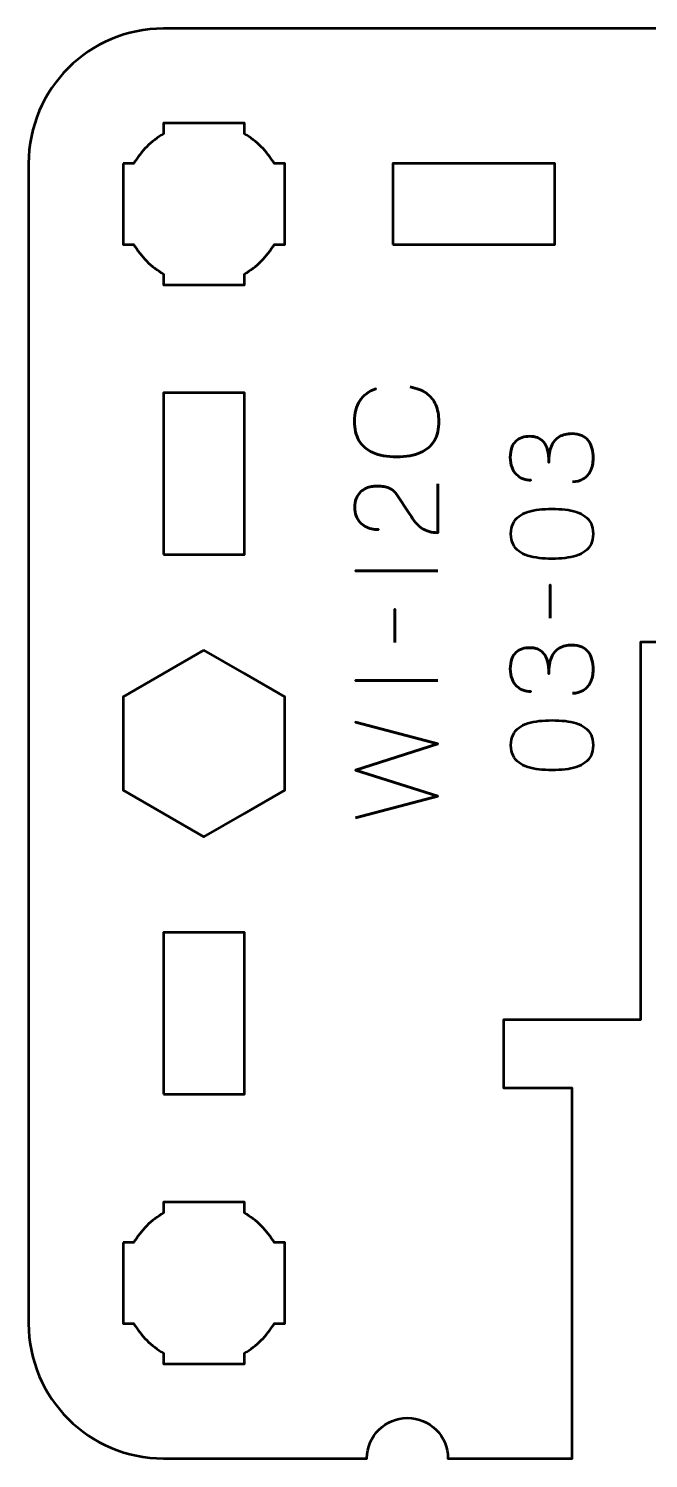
# Model space of a CAD drawing. Header units: centimetres. Extents: x -13.15 to -7.85, y -17.5 to -12.2.
# Drawn here: x -13.15 to -10.85, y -17.5 to -12.2 of the extents above; entities that cross this region are included whole.
import ezdxf

# ---------------------------------------------------------------- set-up
doc = ezdxf.new("R2010")
doc.units = ezdxf.units.CM
doc.header["$MEASUREMENT"] = 0
doc.layers.add('Layer 1', color=7, linetype='Continuous')

msp = doc.modelspace()

# ---------------------------------------------------------------- linework, layer by layer
at = {"layer": 'Layer 1', "lineweight": 53}
for points in [[(-11.8, -13), (-11.2, -13), (-11.2, -12.7), (-11.8, -12.7), (-11.8, -13)], [(-12.65, -14.15), (-12.35, -14.15), (-12.35, -13.55), (-12.65, -13.55), (-12.65, -14.15)], [(-12.65, -16.15), (-12.35, -16.15), (-12.35, -15.55), (-12.65, -15.55), (-12.65, -16.15)]]:
    msp.add_lwpolyline(points, close=True, dxfattribs=at)
for points, knots in [([(-13.15, -17), (-13.15, -17), (-13.15, -12.7), (-13.15, -12.7), (-13.15, -12.7), (-13.15, -12.42391), (-12.92609, -12.2), (-12.65, -12.2), (-12.65, -12.2), (-12.65, -12.2), (-8.35, -12.2), (-8.35, -12.2), (-8.35, -12.2), (-8.07391, -12.2), (-7.85, -12.42391), (-7.85, -12.7), (-7.85, -12.7), (-7.85, -12.7), (-7.85, -17), (-7.85, -17), (-7.85, -17), (-7.85, -17.27609), (-8.07391, -17.5), (-8.35, -17.5), (-8.35, -17.5), (-8.35, -17.5), (-9.865, -17.5), (-9.865, -17.5), (-9.865, -17.5), (-9.865, -17.5), (-9.865, -16.12699), (-9.865, -16.12699), (-9.865, -16.12699), (-9.865, -16.12699), (-9.611, -16.12699), (-9.611, -16.12699), (-9.611, -16.12699), (-9.611, -16.12699), (-9.611, -15.87299), (-9.611, -15.87299), (-9.611, -15.87299), (-9.611, -15.87299), (-9.865, -15.87299), (-9.865, -15.87299), (-9.865, -15.87299), (-9.865, -15.87299), (-9.865, -14.47299), (-9.865, -14.47299), (-9.865, -14.47299), (-9.865, -14.47299), (-9.965, -14.47302), (-9.965, -14.47302), (-9.965, -14.47302), (-9.965, -14.47302), (-9.965, -14.24998), (-9.965, -14.24998), (-9.965, -14.24998), (-9.965, -14.24998), (-9.965, -13.82501), (-9.965, -13.82501), (-9.965, -13.82501), (-9.965, -13.82501), (-10.781, -13.825), (-10.781, -13.825), (-10.781, -13.825), (-10.781, -13.825), (-10.781, -14.24998), (-10.781, -14.24998), (-10.781, -14.24998), (-10.781, -14.24998), (-10.781, -14.47302), (-10.781, -14.47302), (-10.781, -14.47302), (-10.781, -14.47302), (-10.881, -14.47299), (-10.881, -14.47299), (-10.881, -14.47299), (-10.881, -14.47299), (-10.881, -15.87299), (-10.881, -15.87299), (-10.881, -15.87299), (-10.881, -15.87299), (-11.389, -15.87299), (-11.389, -15.87299), (-11.389, -15.87299), (-11.389, -15.87299), (-11.389, -16.12699), (-11.389, -16.12699), (-11.389, -16.12699), (-11.389, -16.12699), (-11.135, -16.12699), (-11.135, -16.12699), (-11.135, -16.12699), (-11.135, -16.12699), (-11.135, -17.5), (-11.135, -17.5), (-11.135, -17.5), (-11.135, -17.5), (-11.596, -17.5), (-11.596, -17.5), (-11.596, -17.5), (-11.596, -17.41717), (-11.66317, -17.35), (-11.746, -17.35), (-11.746, -17.35), (-11.82883, -17.35), (-11.896, -17.41717), (-11.896, -17.5), (-11.896, -17.5), (-11.896, -17.5), (-12.65, -17.5), (-12.65, -17.5), (-12.65, -17.5), (-12.92609, -17.5), (-13.15, -17.27609), (-13.15, -17)], [0, 0, 0, 0, 0.0344828, 0.0344828, 0.0344828, 0.0344828, 0.0689655, 0.0689655, 0.0689655, 0.0689655, 0.1034483, 0.1034483, 0.1034483, 0.1034483, 0.137931, 0.137931, 0.137931, 0.137931, 0.1724138, 0.1724138, 0.1724138, 0.1724138, 0.2068966, 0.2068966, 0.2068966, 0.2068966, 0.2413793, 0.2413793, 0.2413793, 0.2413793, 0.2758621, 0.2758621, 0.2758621, 0.2758621, 0.3103448, 0.3103448, 0.3103448, 0.3103448, 0.3448276, 0.3448276, 0.3448276, 0.3448276, 0.3793103, 0.3793103, 0.3793103, 0.3793103, 0.4137931, 0.4137931, 0.4137931, 0.4137931, 0.4482759, 0.4482759, 0.4482759, 0.4482759, 0.4827586, 0.4827586, 0.4827586, 0.4827586, 0.5172414, 0.5172414, 0.5172414, 0.5172414, 0.5517241, 0.5517241, 0.5517241, 0.5517241, 0.5862069, 0.5862069, 0.5862069, 0.5862069, 0.6206897, 0.6206897, 0.6206897, 0.6206897, 0.6551724, 0.6551724, 0.6551724, 0.6551724, 0.6896552, 0.6896552, 0.6896552, 0.6896552, 0.7241379, 0.7241379, 0.7241379, 0.7241379, 0.7586207, 0.7586207, 0.7586207, 0.7586207, 0.7931034, 0.7931034, 0.7931034, 0.7931034, 0.8275862, 0.8275862, 0.8275862, 0.8275862, 0.862069, 0.862069, 0.862069, 0.862069, 0.8965517, 0.8965517, 0.8965517, 0.8965517, 0.9310345, 0.9310345, 0.9310345, 0.9310345, 0.9655172, 0.9655172, 0.9655172, 0.9655172, 1, 1, 1, 1]), ([(-12.8, -12.7), (-12.8, -12.7), (-12.75985, -12.7), (-12.75985, -12.7), (-12.75985, -12.7), (-12.7335, -12.65447), (-12.69553, -12.6165), (-12.65, -12.59015), (-12.65, -12.59015), (-12.65, -12.59015), (-12.65, -12.55), (-12.65, -12.55), (-12.65, -12.55), (-12.65, -12.55), (-12.5, -12.55), (-12.5, -12.55), (-12.5, -12.55), (-12.5, -12.55), (-12.35, -12.55), (-12.35, -12.55), (-12.35, -12.55), (-12.35, -12.55), (-12.35, -12.59015), (-12.35, -12.59015), (-12.35, -12.59015), (-12.30447, -12.6165), (-12.2665, -12.65447), (-12.24015, -12.7), (-12.24015, -12.7), (-12.24015, -12.7), (-12.2, -12.7), (-12.2, -12.7), (-12.2, -12.7), (-12.2, -12.7), (-12.2, -12.85), (-12.2, -12.85), (-12.2, -12.85), (-12.2, -12.85), (-12.2, -13), (-12.2, -13), (-12.2, -13), (-12.2, -13), (-12.24015, -13), (-12.24015, -13), (-12.24015, -13), (-12.2665, -13.04553), (-12.30447, -13.0835), (-12.35, -13.10985), (-12.35, -13.10985), (-12.35, -13.10985), (-12.35, -13.15), (-12.35, -13.15), (-12.35, -13.15), (-12.35, -13.15), (-12.5, -13.15), (-12.5, -13.15), (-12.5, -13.15), (-12.5, -13.15), (-12.65, -13.15), (-12.65, -13.15), (-12.65, -13.15), (-12.65, -13.15), (-12.65, -13.10985), (-12.65, -13.10985), (-12.65, -13.10985), (-12.69553, -13.0835), (-12.7335, -13.04553), (-12.75985, -13), (-12.75985, -13), (-12.75985, -13), (-12.8, -13), (-12.8, -13), (-12.8, -13), (-12.8, -13), (-12.8, -12.85), (-12.8, -12.85), (-12.8, -12.85), (-12.8, -12.85), (-12.8, -12.7), (-12.8, -12.7)], [0, 0, 0, 0, 0.05, 0.05, 0.05, 0.05, 0.1, 0.1, 0.1, 0.1, 0.15, 0.15, 0.15, 0.15, 0.2, 0.2, 0.2, 0.2, 0.25, 0.25, 0.25, 0.25, 0.3, 0.3, 0.3, 0.3, 0.35, 0.35, 0.35, 0.35, 0.4, 0.4, 0.4, 0.4, 0.45, 0.45, 0.45, 0.45, 0.5, 0.5, 0.5, 0.5, 0.55, 0.55, 0.55, 0.55, 0.6, 0.6, 0.6, 0.6, 0.65, 0.65, 0.65, 0.65, 0.7, 0.7, 0.7, 0.7, 0.75, 0.75, 0.75, 0.75, 0.8, 0.8, 0.8, 0.8, 0.85, 0.85, 0.85, 0.85, 0.9, 0.9, 0.9, 0.9, 0.95, 0.95, 0.95, 0.95, 1, 1, 1, 1]), ([(-12.5, -14.50359), (-12.5, -14.50359), (-12.35, -14.59019), (-12.35, -14.59019), (-12.35, -14.59019), (-12.35, -14.59019), (-12.2, -14.67679), (-12.2, -14.67679), (-12.2, -14.67679), (-12.2, -14.67679), (-12.2, -14.85), (-12.2, -14.85), (-12.2, -14.85), (-12.2, -14.85), (-12.2, -15.02321), (-12.2, -15.02321), (-12.2, -15.02321), (-12.2, -15.02321), (-12.35, -15.10981), (-12.35, -15.10981), (-12.35, -15.10981), (-12.35, -15.10981), (-12.5, -15.19641), (-12.5, -15.19641), (-12.5, -15.19641), (-12.5, -15.19641), (-12.65, -15.10981), (-12.65, -15.10981), (-12.65, -15.10981), (-12.65, -15.10981), (-12.8, -15.02321), (-12.8, -15.02321), (-12.8, -15.02321), (-12.8, -15.02321), (-12.8, -14.85), (-12.8, -14.85), (-12.8, -14.85), (-12.8, -14.85), (-12.8, -14.67679), (-12.8, -14.67679), (-12.8, -14.67679), (-12.8, -14.67679), (-12.65, -14.59019), (-12.65, -14.59019), (-12.65, -14.59019), (-12.65, -14.59019), (-12.5, -14.50359), (-12.5, -14.50359)], [0, 0, 0, 0, 0.0833333, 0.0833333, 0.0833333, 0.0833333, 0.1666667, 0.1666667, 0.1666667, 0.1666667, 0.25, 0.25, 0.25, 0.25, 0.3333333, 0.3333333, 0.3333333, 0.3333333, 0.4166667, 0.4166667, 0.4166667, 0.4166667, 0.5, 0.5, 0.5, 0.5, 0.5833333, 0.5833333, 0.5833333, 0.5833333, 0.6666667, 0.6666667, 0.6666667, 0.6666667, 0.75, 0.75, 0.75, 0.75, 0.8333333, 0.8333333, 0.8333333, 0.8333333, 0.9166667, 0.9166667, 0.9166667, 0.9166667, 1, 1, 1, 1]), ([(-12.8, -16.7), (-12.8, -16.7), (-12.75985, -16.7), (-12.75985, -16.7), (-12.75985, -16.7), (-12.7335, -16.65447), (-12.69553, -16.6165), (-12.65, -16.59015), (-12.65, -16.59015), (-12.65, -16.59015), (-12.65, -16.55), (-12.65, -16.55), (-12.65, -16.55), (-12.65, -16.55), (-12.5, -16.55), (-12.5, -16.55), (-12.5, -16.55), (-12.5, -16.55), (-12.35, -16.55), (-12.35, -16.55), (-12.35, -16.55), (-12.35, -16.55), (-12.35, -16.59015), (-12.35, -16.59015), (-12.35, -16.59015), (-12.30447, -16.6165), (-12.2665, -16.65447), (-12.24015, -16.7), (-12.24015, -16.7), (-12.24015, -16.7), (-12.2, -16.7), (-12.2, -16.7), (-12.2, -16.7), (-12.2, -16.7), (-12.2, -16.85), (-12.2, -16.85), (-12.2, -16.85), (-12.2, -16.85), (-12.2, -17), (-12.2, -17), (-12.2, -17), (-12.2, -17), (-12.24015, -17), (-12.24015, -17), (-12.24015, -17), (-12.2665, -17.04553), (-12.30447, -17.0835), (-12.35, -17.10985), (-12.35, -17.10985), (-12.35, -17.10985), (-12.35, -17.15), (-12.35, -17.15), (-12.35, -17.15), (-12.35, -17.15), (-12.5, -17.15), (-12.5, -17.15), (-12.5, -17.15), (-12.5, -17.15), (-12.65, -17.15), (-12.65, -17.15), (-12.65, -17.15), (-12.65, -17.15), (-12.65, -17.10985), (-12.65, -17.10985), (-12.65, -17.10985), (-12.69553, -17.0835), (-12.7335, -17.04553), (-12.75985, -17), (-12.75985, -17), (-12.75985, -17), (-12.8, -17), (-12.8, -17), (-12.8, -17), (-12.8, -17), (-12.8, -16.85), (-12.8, -16.85), (-12.8, -16.85), (-12.8, -16.85), (-12.8, -16.7), (-12.8, -16.7)], [0, 0, 0, 0, 0.05, 0.05, 0.05, 0.05, 0.1, 0.1, 0.1, 0.1, 0.15, 0.15, 0.15, 0.15, 0.2, 0.2, 0.2, 0.2, 0.25, 0.25, 0.25, 0.25, 0.3, 0.3, 0.3, 0.3, 0.35, 0.35, 0.35, 0.35, 0.4, 0.4, 0.4, 0.4, 0.45, 0.45, 0.45, 0.45, 0.5, 0.5, 0.5, 0.5, 0.55, 0.55, 0.55, 0.55, 0.6, 0.6, 0.6, 0.6, 0.65, 0.65, 0.65, 0.65, 0.7, 0.7, 0.7, 0.7, 0.75, 0.75, 0.75, 0.75, 0.8, 0.8, 0.8, 0.8, 0.85, 0.85, 0.85, 0.85, 0.9, 0.9, 0.9, 0.9, 0.95, 0.95, 0.95, 0.95, 1, 1, 1, 1])]:
    msp.add_open_spline(points, degree=3, knots=knots, dxfattribs=at)
at = {"layer": 'Layer 1', "color": 5, "lineweight": 53}
for points, knots in [([(-11.73556, -13.52832), (-11.71136, -13.53284), (-11.69139, -13.54074), (-11.67573, -13.55182), (-11.67573, -13.55182), (-11.66013, -13.56296), (-11.64856, -13.57722), (-11.64101, -13.59457), (-11.64101, -13.59457), (-11.63346, -13.61186), (-11.62965, -13.63218), (-11.62972, -13.65532), (-11.62972, -13.65532), (-11.62965, -13.68347), (-11.63509, -13.70739), (-11.64616, -13.72701), (-11.64616, -13.72701), (-11.65717, -13.74662), (-11.67417, -13.76158), (-11.69724, -13.77188), (-11.69724, -13.77188), (-11.72032, -13.78218), (-11.74988, -13.78733), (-11.78593, -13.7874), (-11.78593, -13.7874), (-11.82184, -13.78733), (-11.85134, -13.78218), (-11.87441, -13.77188), (-11.87441, -13.77188), (-11.89748, -13.76158), (-11.91455, -13.74662), (-11.92563, -13.72701), (-11.92563, -13.72701), (-11.93671, -13.70739), (-11.94221, -13.68347), (-11.94214, -13.65532), (-11.94214, -13.65532), (-11.94221, -13.62519), (-11.93579, -13.59994), (-11.92288, -13.57962), (-11.92288, -13.57962), (-11.90997, -13.55937), (-11.89, -13.54448), (-11.86298, -13.5351), (-11.86298, -13.5351), (-11.89, -13.54448), (-11.90997, -13.55937), (-11.92288, -13.57962), (-11.92288, -13.57962), (-11.93579, -13.59994), (-11.94221, -13.62519), (-11.94214, -13.65532), (-11.94214, -13.65532), (-11.94221, -13.68347), (-11.93671, -13.70739), (-11.92563, -13.72701), (-11.92563, -13.72701), (-11.91455, -13.74662), (-11.89748, -13.76158), (-11.87441, -13.77188), (-11.87441, -13.77188), (-11.85134, -13.78218), (-11.82184, -13.78733), (-11.78593, -13.7874), (-11.78593, -13.7874), (-11.74988, -13.78733), (-11.72032, -13.78218), (-11.69724, -13.77188), (-11.69724, -13.77188), (-11.67417, -13.76158), (-11.65717, -13.74662), (-11.64616, -13.72701), (-11.64616, -13.72701), (-11.63509, -13.70739), (-11.62965, -13.68347), (-11.62972, -13.65532), (-11.62972, -13.65532), (-11.62965, -13.63218), (-11.63346, -13.61186), (-11.64101, -13.59457), (-11.64101, -13.59457), (-11.64856, -13.57722), (-11.66013, -13.56296), (-11.67573, -13.55182), (-11.67573, -13.55182), (-11.69139, -13.54074), (-11.71136, -13.53284), (-11.73556, -13.52832)], [0, 0, 0, 0, 0.0454545, 0.0454545, 0.0454545, 0.0454545, 0.0909091, 0.0909091, 0.0909091, 0.0909091, 0.1363636, 0.1363636, 0.1363636, 0.1363636, 0.1818182, 0.1818182, 0.1818182, 0.1818182, 0.2272727, 0.2272727, 0.2272727, 0.2272727, 0.2727273, 0.2727273, 0.2727273, 0.2727273, 0.3181818, 0.3181818, 0.3181818, 0.3181818, 0.3636364, 0.3636364, 0.3636364, 0.3636364, 0.4090909, 0.4090909, 0.4090909, 0.4090909, 0.4545455, 0.4545455, 0.4545455, 0.4545455, 0.5, 0.5, 0.5, 0.5, 0.5454545, 0.5454545, 0.5454545, 0.5454545, 0.5909091, 0.5909091, 0.5909091, 0.5909091, 0.6363636, 0.6363636, 0.6363636, 0.6363636, 0.6818182, 0.6818182, 0.6818182, 0.6818182, 0.7272727, 0.7272727, 0.7272727, 0.7272727, 0.7727273, 0.7727273, 0.7727273, 0.7727273, 0.8181818, 0.8181818, 0.8181818, 0.8181818, 0.8636364, 0.8636364, 0.8636364, 0.8636364, 0.9090909, 0.9090909, 0.9090909, 0.9090909, 0.9545455, 0.9545455, 0.9545455, 0.9545455, 1, 1, 1, 1]), ([(-11.13442, -13.88011), (-11.11918, -13.88004), (-11.10592, -13.87651), (-11.09442, -13.86953), (-11.09442, -13.86953), (-11.08299, -13.86254), (-11.07403, -13.85259), (-11.06761, -13.83961), (-11.06761, -13.83961), (-11.06119, -13.82663), (-11.05794, -13.81104), (-11.0578, -13.7929), (-11.0578, -13.7929), (-11.0578, -13.77929), (-11.05921, -13.76694), (-11.06217, -13.75572), (-11.06217, -13.75572), (-11.06514, -13.74457), (-11.06972, -13.73498), (-11.076, -13.72686), (-11.076, -13.72686), (-11.08228, -13.71875), (-11.0904, -13.71254), (-11.10027, -13.7081), (-11.10027, -13.7081), (-11.11022, -13.70372), (-11.12215, -13.70154), (-11.13612, -13.70147), (-11.13612, -13.70147), (-11.15474, -13.70139), (-11.17048, -13.7052), (-11.18325, -13.71275), (-11.18325, -13.71275), (-11.19602, -13.7203), (-11.20561, -13.73202), (-11.21217, -13.74775), (-11.21217, -13.74775), (-11.21874, -13.76348), (-11.22205, -13.78366), (-11.22205, -13.80814), (-11.22205, -13.80814), (-11.22198, -13.78987), (-11.22367, -13.77456), (-11.22713, -13.76207), (-11.22713, -13.76207), (-11.23059, -13.74965), (-11.23546, -13.73971), (-11.24181, -13.73223), (-11.24181, -13.73223), (-11.24809, -13.72475), (-11.25557, -13.71932), (-11.26417, -13.71607), (-11.26417, -13.71607), (-11.27271, -13.71275), (-11.28209, -13.71113), (-11.29232, -13.7112), (-11.29232, -13.7112), (-11.30256, -13.71113), (-11.31201, -13.71254), (-11.32076, -13.71536), (-11.32076, -13.71536), (-11.32951, -13.71812), (-11.3372, -13.72263), (-11.34376, -13.72877), (-11.34376, -13.72877), (-11.35032, -13.73491), (-11.35547, -13.74302), (-11.35914, -13.75297), (-11.35914, -13.75297), (-11.36281, -13.76299), (-11.36464, -13.7752), (-11.36471, -13.78952), (-11.36471, -13.78952), (-11.36464, -13.80377), (-11.36253, -13.81626), (-11.35843, -13.82684), (-11.35843, -13.82684), (-11.35434, -13.8375), (-11.34877, -13.84624), (-11.34164, -13.8533), (-11.34164, -13.8533), (-11.33452, -13.86028), (-11.3264, -13.86551), (-11.31723, -13.86896), (-11.31723, -13.86896), (-11.30806, -13.87249), (-11.29832, -13.87418), (-11.28809, -13.87418), (-11.28809, -13.87418), (-11.29832, -13.87418), (-11.30806, -13.87249), (-11.31723, -13.86896), (-11.31723, -13.86896), (-11.3264, -13.86551), (-11.33452, -13.86028), (-11.34164, -13.8533), (-11.34164, -13.8533), (-11.34877, -13.84624), (-11.35434, -13.8375), (-11.35843, -13.82684), (-11.35843, -13.82684), (-11.36253, -13.81626), (-11.36464, -13.80377), (-11.36471, -13.78952), (-11.36471, -13.78952), (-11.36464, -13.7752), (-11.36281, -13.76299), (-11.35914, -13.75297), (-11.35914, -13.75297), (-11.35547, -13.74302), (-11.35032, -13.73491), (-11.34376, -13.72877), (-11.34376, -13.72877), (-11.3372, -13.72263), (-11.32951, -13.71812), (-11.32076, -13.71536), (-11.32076, -13.71536), (-11.31201, -13.71254), (-11.30256, -13.71113), (-11.29232, -13.7112), (-11.29232, -13.7112), (-11.28209, -13.71113), (-11.27271, -13.71275), (-11.26417, -13.71607), (-11.26417, -13.71607), (-11.25557, -13.71932), (-11.24809, -13.72475), (-11.24181, -13.73223), (-11.24181, -13.73223), (-11.23546, -13.73971), (-11.23059, -13.74965), (-11.22713, -13.76207), (-11.22713, -13.76207), (-11.22367, -13.77456), (-11.22198, -13.78987), (-11.22205, -13.80814), (-11.22205, -13.80814), (-11.22205, -13.78366), (-11.21874, -13.76348), (-11.21217, -13.74775), (-11.21217, -13.74775), (-11.20561, -13.73202), (-11.19602, -13.7203), (-11.18325, -13.71275), (-11.18325, -13.71275), (-11.17048, -13.7052), (-11.15474, -13.70139), (-11.13612, -13.70147), (-11.13612, -13.70147), (-11.12215, -13.70154), (-11.11022, -13.70372), (-11.10027, -13.7081), (-11.10027, -13.7081), (-11.0904, -13.71254), (-11.08228, -13.71875), (-11.076, -13.72686), (-11.076, -13.72686), (-11.06972, -13.73498), (-11.06514, -13.74457), (-11.06217, -13.75572), (-11.06217, -13.75572), (-11.05921, -13.76694), (-11.0578, -13.77929), (-11.0578, -13.7929), (-11.0578, -13.7929), (-11.05794, -13.81104), (-11.06119, -13.82663), (-11.06761, -13.83961), (-11.06761, -13.83961), (-11.07403, -13.85259), (-11.08299, -13.86254), (-11.09442, -13.86953), (-11.09442, -13.86953), (-11.10592, -13.87651), (-11.11918, -13.88004), (-11.13442, -13.88011)], [0, 0, 0, 0, 0.0227273, 0.0227273, 0.0227273, 0.0227273, 0.0454545, 0.0454545, 0.0454545, 0.0454545, 0.0681818, 0.0681818, 0.0681818, 0.0681818, 0.0909091, 0.0909091, 0.0909091, 0.0909091, 0.1136364, 0.1136364, 0.1136364, 0.1136364, 0.1363636, 0.1363636, 0.1363636, 0.1363636, 0.1590909, 0.1590909, 0.1590909, 0.1590909, 0.1818182, 0.1818182, 0.1818182, 0.1818182, 0.2045455, 0.2045455, 0.2045455, 0.2045455, 0.2272727, 0.2272727, 0.2272727, 0.2272727, 0.25, 0.25, 0.25, 0.25, 0.2727273, 0.2727273, 0.2727273, 0.2727273, 0.2954545, 0.2954545, 0.2954545, 0.2954545, 0.3181818, 0.3181818, 0.3181818, 0.3181818, 0.3409091, 0.3409091, 0.3409091, 0.3409091, 0.3636364, 0.3636364, 0.3636364, 0.3636364, 0.3863636, 0.3863636, 0.3863636, 0.3863636, 0.4090909, 0.4090909, 0.4090909, 0.4090909, 0.4318182, 0.4318182, 0.4318182, 0.4318182, 0.4545455, 0.4545455, 0.4545455, 0.4545455, 0.4772727, 0.4772727, 0.4772727, 0.4772727, 0.5, 0.5, 0.5, 0.5, 0.5227273, 0.5227273, 0.5227273, 0.5227273, 0.5454545, 0.5454545, 0.5454545, 0.5454545, 0.5681818, 0.5681818, 0.5681818, 0.5681818, 0.5909091, 0.5909091, 0.5909091, 0.5909091, 0.6136364, 0.6136364, 0.6136364, 0.6136364, 0.6363636, 0.6363636, 0.6363636, 0.6363636, 0.6590909, 0.6590909, 0.6590909, 0.6590909, 0.6818182, 0.6818182, 0.6818182, 0.6818182, 0.7045455, 0.7045455, 0.7045455, 0.7045455, 0.7272727, 0.7272727, 0.7272727, 0.7272727, 0.75, 0.75, 0.75, 0.75, 0.7727273, 0.7727273, 0.7727273, 0.7727273, 0.7954545, 0.7954545, 0.7954545, 0.7954545, 0.8181818, 0.8181818, 0.8181818, 0.8181818, 0.8409091, 0.8409091, 0.8409091, 0.8409091, 0.8636364, 0.8636364, 0.8636364, 0.8636364, 0.8863636, 0.8863636, 0.8863636, 0.8863636, 0.9090909, 0.9090909, 0.9090909, 0.9090909, 0.9318182, 0.9318182, 0.9318182, 0.9318182, 0.9545455, 0.9545455, 0.9545455, 0.9545455, 0.9772727, 0.9772727, 0.9772727, 0.9772727, 1, 1, 1, 1]), ([(-11.63311, -13.8873), (-11.63311, -13.8873), (-11.63311, -14.06891), (-11.63311, -14.06891), (-11.63311, -14.06891), (-11.64539, -14.06856), (-11.65625, -14.06701), (-11.66557, -14.06439), (-11.66557, -14.06439), (-11.67488, -14.06171), (-11.68306, -14.05812), (-11.69012, -14.05367), (-11.69012, -14.05367), (-11.69717, -14.04915), (-11.70345, -14.044), (-11.70896, -14.03815), (-11.70896, -14.03815), (-11.71453, -14.03229), (-11.71961, -14.02601), (-11.72441, -14.01924), (-11.72441, -14.01924), (-11.72914, -14.01247), (-11.73386, -14.00548), (-11.73852, -13.99821), (-11.73852, -13.99821), (-11.73852, -13.99821), (-11.78678, -13.92582), (-11.78678, -13.92582), (-11.78678, -13.92582), (-11.792, -13.91842), (-11.79764, -13.91263), (-11.80385, -13.90854), (-11.80385, -13.90854), (-11.80999, -13.90438), (-11.81648, -13.90148), (-11.82326, -13.89972), (-11.82326, -13.89972), (-11.8301, -13.89803), (-11.83701, -13.89697), (-11.84414, -13.89662), (-11.84414, -13.89662), (-11.85127, -13.89626), (-11.85839, -13.89612), (-11.86552, -13.89619), (-11.86552, -13.89619), (-11.87137, -13.89619), (-11.87765, -13.89697), (-11.88443, -13.89852), (-11.88443, -13.89852), (-11.89113, -13.90014), (-11.89783, -13.90268), (-11.90446, -13.90628), (-11.90446, -13.90628), (-11.9111, -13.90988), (-11.91716, -13.91468), (-11.92267, -13.92067), (-11.92267, -13.92067), (-11.9281, -13.92667), (-11.93247, -13.93408), (-11.93579, -13.9429), (-11.93579, -13.9429), (-11.93911, -13.95172), (-11.9408, -13.96209), (-11.94087, -13.97408), (-11.94087, -13.97408), (-11.9408, -13.98615), (-11.93911, -13.9968), (-11.93586, -14.00598), (-11.93586, -14.00598), (-11.93262, -14.01515), (-11.9281, -14.02298), (-11.92239, -14.02947), (-11.92239, -14.02947), (-11.91667, -14.03596), (-11.91004, -14.04118), (-11.90263, -14.04527), (-11.90263, -14.04527), (-11.89522, -14.04937), (-11.88732, -14.05233), (-11.87899, -14.05423), (-11.87899, -14.05423), (-11.87067, -14.05614), (-11.8622, -14.05706), (-11.85366, -14.05706), (-11.85366, -14.05706), (-11.8622, -14.05706), (-11.87067, -14.05614), (-11.87899, -14.05423), (-11.87899, -14.05423), (-11.88732, -14.05233), (-11.89522, -14.04937), (-11.90263, -14.04527), (-11.90263, -14.04527), (-11.91004, -14.04118), (-11.91667, -14.03596), (-11.92239, -14.02947), (-11.92239, -14.02947), (-11.9281, -14.02298), (-11.93262, -14.01515), (-11.93586, -14.00598), (-11.93586, -14.00598), (-11.93911, -13.9968), (-11.9408, -13.98615), (-11.94087, -13.97408), (-11.94087, -13.97408), (-11.9408, -13.96209), (-11.93911, -13.95172), (-11.93579, -13.9429), (-11.93579, -13.9429), (-11.93247, -13.93408), (-11.9281, -13.92667), (-11.92267, -13.92067), (-11.92267, -13.92067), (-11.91716, -13.91468), (-11.9111, -13.90988), (-11.90446, -13.90628), (-11.90446, -13.90628), (-11.89783, -13.90268), (-11.89113, -13.90014), (-11.88443, -13.89852), (-11.88443, -13.89852), (-11.87765, -13.89697), (-11.87137, -13.89619), (-11.86552, -13.89619), (-11.86552, -13.89619), (-11.85839, -13.89612), (-11.85127, -13.89626), (-11.84414, -13.89662), (-11.84414, -13.89662), (-11.83701, -13.89697), (-11.8301, -13.89803), (-11.82326, -13.89972), (-11.82326, -13.89972), (-11.81648, -13.90148), (-11.80999, -13.90438), (-11.80385, -13.90854), (-11.80385, -13.90854), (-11.79764, -13.91263), (-11.792, -13.91842), (-11.78678, -13.92582), (-11.78678, -13.92582), (-11.78678, -13.92582), (-11.73852, -13.99821), (-11.73852, -13.99821), (-11.73852, -13.99821), (-11.73386, -14.00548), (-11.72914, -14.01247), (-11.72441, -14.01924), (-11.72441, -14.01924), (-11.71961, -14.02601), (-11.71453, -14.03229), (-11.70896, -14.03815), (-11.70896, -14.03815), (-11.70345, -14.044), (-11.69717, -14.04915), (-11.69012, -14.05367), (-11.69012, -14.05367), (-11.68306, -14.05812), (-11.67488, -14.06171), (-11.66557, -14.06439), (-11.66557, -14.06439), (-11.65625, -14.06701), (-11.64539, -14.06856), (-11.63311, -14.06891), (-11.63311, -14.06891), (-11.63311, -14.06891), (-11.63311, -13.8873), (-11.63311, -13.8873)], [0, 0, 0, 0, 0.0238095, 0.0238095, 0.0238095, 0.0238095, 0.047619, 0.047619, 0.047619, 0.047619, 0.0714286, 0.0714286, 0.0714286, 0.0714286, 0.0952381, 0.0952381, 0.0952381, 0.0952381, 0.1190476, 0.1190476, 0.1190476, 0.1190476, 0.1428571, 0.1428571, 0.1428571, 0.1428571, 0.1666667, 0.1666667, 0.1666667, 0.1666667, 0.1904762, 0.1904762, 0.1904762, 0.1904762, 0.2142857, 0.2142857, 0.2142857, 0.2142857, 0.2380952, 0.2380952, 0.2380952, 0.2380952, 0.2619048, 0.2619048, 0.2619048, 0.2619048, 0.2857143, 0.2857143, 0.2857143, 0.2857143, 0.3095238, 0.3095238, 0.3095238, 0.3095238, 0.3333333, 0.3333333, 0.3333333, 0.3333333, 0.3571429, 0.3571429, 0.3571429, 0.3571429, 0.3809524, 0.3809524, 0.3809524, 0.3809524, 0.4047619, 0.4047619, 0.4047619, 0.4047619, 0.4285714, 0.4285714, 0.4285714, 0.4285714, 0.452381, 0.452381, 0.452381, 0.452381, 0.4761905, 0.4761905, 0.4761905, 0.4761905, 0.5, 0.5, 0.5, 0.5, 0.5238095, 0.5238095, 0.5238095, 0.5238095, 0.547619, 0.547619, 0.547619, 0.547619, 0.5714286, 0.5714286, 0.5714286, 0.5714286, 0.5952381, 0.5952381, 0.5952381, 0.5952381, 0.6190476, 0.6190476, 0.6190476, 0.6190476, 0.6428571, 0.6428571, 0.6428571, 0.6428571, 0.6666667, 0.6666667, 0.6666667, 0.6666667, 0.6904762, 0.6904762, 0.6904762, 0.6904762, 0.7142857, 0.7142857, 0.7142857, 0.7142857, 0.7380952, 0.7380952, 0.7380952, 0.7380952, 0.7619048, 0.7619048, 0.7619048, 0.7619048, 0.7857143, 0.7857143, 0.7857143, 0.7857143, 0.8095238, 0.8095238, 0.8095238, 0.8095238, 0.8333333, 0.8333333, 0.8333333, 0.8333333, 0.8571429, 0.8571429, 0.8571429, 0.8571429, 0.8809524, 0.8809524, 0.8809524, 0.8809524, 0.9047619, 0.9047619, 0.9047619, 0.9047619, 0.9285714, 0.9285714, 0.9285714, 0.9285714, 0.952381, 0.952381, 0.952381, 0.952381, 0.9761905, 0.9761905, 0.9761905, 0.9761905, 1, 1, 1, 1]), ([(-11.0578, -14.07272), (-11.05787, -14.05791), (-11.06048, -14.04514), (-11.06556, -14.03448), (-11.06556, -14.03448), (-11.07064, -14.0239), (-11.07791, -14.01508), (-11.08715, -14.00803), (-11.08715, -14.00803), (-11.09646, -14.00104), (-11.10747, -13.99554), (-11.12017, -13.99145), (-11.12017, -13.99145), (-11.13287, -13.98742), (-11.14677, -13.98453), (-11.16201, -13.98291), (-11.16201, -13.98291), (-11.17725, -13.98121), (-11.19327, -13.98037), (-11.2102, -13.98044), (-11.2102, -13.98044), (-11.22706, -13.98037), (-11.24308, -13.98121), (-11.25825, -13.98291), (-11.25825, -13.98291), (-11.27342, -13.98453), (-11.28739, -13.98742), (-11.30009, -13.99145), (-11.30009, -13.99145), (-11.31272, -13.99554), (-11.32372, -14.00104), (-11.33311, -14.00803), (-11.33311, -14.00803), (-11.34242, -14.01508), (-11.34969, -14.0239), (-11.35477, -14.03448), (-11.35477, -14.03448), (-11.35992, -14.04514), (-11.36253, -14.05791), (-11.3626, -14.07272), (-11.3626, -14.07272), (-11.36253, -14.08754), (-11.35992, -14.10031), (-11.35477, -14.11097), (-11.35477, -14.11097), (-11.34969, -14.12155), (-11.34242, -14.13037), (-11.33311, -14.13742), (-11.33311, -14.13742), (-11.32372, -14.14441), (-11.31272, -14.14991), (-11.30009, -14.154), (-11.30009, -14.154), (-11.28739, -14.15803), (-11.27342, -14.16092), (-11.25825, -14.16254), (-11.25825, -14.16254), (-11.24308, -14.16423), (-11.22706, -14.16508), (-11.2102, -14.16501), (-11.2102, -14.16501), (-11.19327, -14.16508), (-11.17725, -14.16423), (-11.16201, -14.16254), (-11.16201, -14.16254), (-11.14677, -14.16092), (-11.13287, -14.15803), (-11.12017, -14.154), (-11.12017, -14.154), (-11.10747, -14.14991), (-11.09646, -14.14441), (-11.08715, -14.13742), (-11.08715, -14.13742), (-11.07791, -14.13037), (-11.07064, -14.12155), (-11.06556, -14.11097), (-11.06556, -14.11097), (-11.06048, -14.10031), (-11.05787, -14.08754), (-11.0578, -14.07272)], [0, 0, 0, 0, 0.05, 0.05, 0.05, 0.05, 0.1, 0.1, 0.1, 0.1, 0.15, 0.15, 0.15, 0.15, 0.2, 0.2, 0.2, 0.2, 0.25, 0.25, 0.25, 0.25, 0.3, 0.3, 0.3, 0.3, 0.35, 0.35, 0.35, 0.35, 0.4, 0.4, 0.4, 0.4, 0.45, 0.45, 0.45, 0.45, 0.5, 0.5, 0.5, 0.5, 0.55, 0.55, 0.55, 0.55, 0.6, 0.6, 0.6, 0.6, 0.65, 0.65, 0.65, 0.65, 0.7, 0.7, 0.7, 0.7, 0.75, 0.75, 0.75, 0.75, 0.8, 0.8, 0.8, 0.8, 0.85, 0.85, 0.85, 0.85, 0.9, 0.9, 0.9, 0.9, 0.95, 0.95, 0.95, 0.95, 1, 1, 1, 1]), ([(-11.0578, -14.07272), (-11.05787, -14.05791), (-11.06048, -14.04514), (-11.06556, -14.03448), (-11.06556, -14.03448), (-11.07064, -14.0239), (-11.07791, -14.01508), (-11.08715, -14.00803), (-11.08715, -14.00803), (-11.09646, -14.00104), (-11.10747, -13.99554), (-11.12017, -13.99145), (-11.12017, -13.99145), (-11.13287, -13.98742), (-11.14677, -13.98453), (-11.16201, -13.98291), (-11.16201, -13.98291), (-11.17725, -13.98121), (-11.19327, -13.98037), (-11.2102, -13.98044), (-11.2102, -13.98044), (-11.22706, -13.98037), (-11.24308, -13.98121), (-11.25825, -13.98291), (-11.25825, -13.98291), (-11.27342, -13.98453), (-11.28739, -13.98742), (-11.30009, -13.99145), (-11.30009, -13.99145), (-11.31272, -13.99554), (-11.32372, -14.00104), (-11.33311, -14.00803), (-11.33311, -14.00803), (-11.34242, -14.01508), (-11.34969, -14.0239), (-11.35477, -14.03448), (-11.35477, -14.03448), (-11.35992, -14.04514), (-11.36253, -14.05791), (-11.3626, -14.07272), (-11.3626, -14.07272), (-11.36253, -14.08754), (-11.35992, -14.10031), (-11.35477, -14.11097), (-11.35477, -14.11097), (-11.34969, -14.12155), (-11.34242, -14.13037), (-11.33311, -14.13742), (-11.33311, -14.13742), (-11.32372, -14.14441), (-11.31272, -14.14991), (-11.30009, -14.154), (-11.30009, -14.154), (-11.28739, -14.15803), (-11.27342, -14.16092), (-11.25825, -14.16254), (-11.25825, -14.16254), (-11.24308, -14.16423), (-11.22706, -14.16508), (-11.2102, -14.16501), (-11.2102, -14.16501), (-11.19327, -14.16508), (-11.17725, -14.16423), (-11.16201, -14.16254), (-11.16201, -14.16254), (-11.14677, -14.16092), (-11.13287, -14.15803), (-11.12017, -14.154), (-11.12017, -14.154), (-11.10747, -14.14991), (-11.09646, -14.14441), (-11.08715, -14.13742), (-11.08715, -14.13742), (-11.07791, -14.13037), (-11.07064, -14.12155), (-11.06556, -14.11097), (-11.06556, -14.11097), (-11.06048, -14.10031), (-11.05787, -14.08754), (-11.0578, -14.07272)], [0, 0, 0, 0, 0.05, 0.05, 0.05, 0.05, 0.1, 0.1, 0.1, 0.1, 0.15, 0.15, 0.15, 0.15, 0.2, 0.2, 0.2, 0.2, 0.25, 0.25, 0.25, 0.25, 0.3, 0.3, 0.3, 0.3, 0.35, 0.35, 0.35, 0.35, 0.4, 0.4, 0.4, 0.4, 0.45, 0.45, 0.45, 0.45, 0.5, 0.5, 0.5, 0.5, 0.55, 0.55, 0.55, 0.55, 0.6, 0.6, 0.6, 0.6, 0.65, 0.65, 0.65, 0.65, 0.7, 0.7, 0.7, 0.7, 0.75, 0.75, 0.75, 0.75, 0.8, 0.8, 0.8, 0.8, 0.85, 0.85, 0.85, 0.85, 0.9, 0.9, 0.9, 0.9, 0.95, 0.95, 0.95, 0.95, 1, 1, 1, 1]), ([(-11.63311, -14.20988), (-11.63311, -14.20988), (-11.93833, -14.20988), (-11.93833, -14.20988), (-11.93833, -14.20988), (-11.93833, -14.20988), (-11.63311, -14.20988), (-11.63311, -14.20988)], [0, 0, 0, 0, 0.5, 0.5, 0.5, 0.5, 1, 1, 1, 1]), ([(-11.2174, -14.38514), (-11.2174, -14.38514), (-11.2174, -14.26195), (-11.2174, -14.26195), (-11.2174, -14.26195), (-11.2174, -14.26195), (-11.2174, -14.38514), (-11.2174, -14.38514)], [0, 0, 0, 0, 0.5, 0.5, 0.5, 0.5, 1, 1, 1, 1]), ([(-11.79271, -14.47573), (-11.79271, -14.47573), (-11.79271, -14.35254), (-11.79271, -14.35254), (-11.79271, -14.35254), (-11.79271, -14.35254), (-11.79271, -14.47573), (-11.79271, -14.47573)], [0, 0, 0, 0, 0.5, 0.5, 0.5, 0.5, 1, 1, 1, 1]), ([(-11.13442, -14.66369), (-11.11918, -14.66362), (-11.10592, -14.66009), (-11.09442, -14.65311), (-11.09442, -14.65311), (-11.08299, -14.64612), (-11.07403, -14.63617), (-11.06761, -14.62319), (-11.06761, -14.62319), (-11.06119, -14.61021), (-11.05794, -14.59462), (-11.0578, -14.57648), (-11.0578, -14.57648), (-11.0578, -14.56287), (-11.05921, -14.55052), (-11.06217, -14.5393), (-11.06217, -14.5393), (-11.06514, -14.52815), (-11.06972, -14.51856), (-11.076, -14.51044), (-11.076, -14.51044), (-11.08228, -14.50233), (-11.0904, -14.49612), (-11.10027, -14.49168), (-11.10027, -14.49168), (-11.11022, -14.4873), (-11.12215, -14.48512), (-11.13612, -14.48505), (-11.13612, -14.48505), (-11.15474, -14.48497), (-11.17048, -14.48878), (-11.18325, -14.49633), (-11.18325, -14.49633), (-11.19602, -14.50388), (-11.20561, -14.5156), (-11.21217, -14.53133), (-11.21217, -14.53133), (-11.21874, -14.54706), (-11.22205, -14.56724), (-11.22205, -14.59172), (-11.22205, -14.59172), (-11.22198, -14.57345), (-11.22367, -14.55814), (-11.22713, -14.54565), (-11.22713, -14.54565), (-11.23059, -14.53323), (-11.23546, -14.52329), (-11.24181, -14.51581), (-11.24181, -14.51581), (-11.24809, -14.50833), (-11.25557, -14.5029), (-11.26417, -14.49965), (-11.26417, -14.49965), (-11.27271, -14.49633), (-11.28209, -14.49471), (-11.29232, -14.49478), (-11.29232, -14.49478), (-11.30256, -14.49471), (-11.31201, -14.49612), (-11.32076, -14.49894), (-11.32076, -14.49894), (-11.32951, -14.5017), (-11.3372, -14.50621), (-11.34376, -14.51235), (-11.34376, -14.51235), (-11.35032, -14.51849), (-11.35547, -14.5266), (-11.35914, -14.53655), (-11.35914, -14.53655), (-11.36281, -14.54657), (-11.36464, -14.55878), (-11.36471, -14.5731), (-11.36471, -14.5731), (-11.36464, -14.58735), (-11.36253, -14.59984), (-11.35843, -14.61042), (-11.35843, -14.61042), (-11.35434, -14.62108), (-11.34877, -14.62982), (-11.34164, -14.63688), (-11.34164, -14.63688), (-11.33452, -14.64386), (-11.3264, -14.64909), (-11.31723, -14.65254), (-11.31723, -14.65254), (-11.30806, -14.65607), (-11.29832, -14.65776), (-11.28809, -14.65776), (-11.28809, -14.65776), (-11.29832, -14.65776), (-11.30806, -14.65607), (-11.31723, -14.65254), (-11.31723, -14.65254), (-11.3264, -14.64909), (-11.33452, -14.64386), (-11.34164, -14.63688), (-11.34164, -14.63688), (-11.34877, -14.62982), (-11.35434, -14.62108), (-11.35843, -14.61042), (-11.35843, -14.61042), (-11.36253, -14.59984), (-11.36464, -14.58735), (-11.36471, -14.5731), (-11.36471, -14.5731), (-11.36464, -14.55878), (-11.36281, -14.54657), (-11.35914, -14.53655), (-11.35914, -14.53655), (-11.35547, -14.5266), (-11.35032, -14.51849), (-11.34376, -14.51235), (-11.34376, -14.51235), (-11.3372, -14.50621), (-11.32951, -14.5017), (-11.32076, -14.49894), (-11.32076, -14.49894), (-11.31201, -14.49612), (-11.30256, -14.49471), (-11.29232, -14.49478), (-11.29232, -14.49478), (-11.28209, -14.49471), (-11.27271, -14.49633), (-11.26417, -14.49965), (-11.26417, -14.49965), (-11.25557, -14.5029), (-11.24809, -14.50833), (-11.24181, -14.51581), (-11.24181, -14.51581), (-11.23546, -14.52329), (-11.23059, -14.53323), (-11.22713, -14.54565), (-11.22713, -14.54565), (-11.22367, -14.55814), (-11.22198, -14.57345), (-11.22205, -14.59172), (-11.22205, -14.59172), (-11.22205, -14.56724), (-11.21874, -14.54706), (-11.21217, -14.53133), (-11.21217, -14.53133), (-11.20561, -14.5156), (-11.19602, -14.50388), (-11.18325, -14.49633), (-11.18325, -14.49633), (-11.17048, -14.48878), (-11.15474, -14.48497), (-11.13612, -14.48505), (-11.13612, -14.48505), (-11.12215, -14.48512), (-11.11022, -14.4873), (-11.10027, -14.49168), (-11.10027, -14.49168), (-11.0904, -14.49612), (-11.08228, -14.50233), (-11.076, -14.51044), (-11.076, -14.51044), (-11.06972, -14.51856), (-11.06514, -14.52815), (-11.06217, -14.5393), (-11.06217, -14.5393), (-11.05921, -14.55052), (-11.0578, -14.56287), (-11.0578, -14.57648), (-11.0578, -14.57648), (-11.05794, -14.59462), (-11.06119, -14.61021), (-11.06761, -14.62319), (-11.06761, -14.62319), (-11.07403, -14.63617), (-11.08299, -14.64612), (-11.09442, -14.65311), (-11.09442, -14.65311), (-11.10592, -14.66009), (-11.11918, -14.66362), (-11.13442, -14.66369)], [0, 0, 0, 0, 0.0227273, 0.0227273, 0.0227273, 0.0227273, 0.0454545, 0.0454545, 0.0454545, 0.0454545, 0.0681818, 0.0681818, 0.0681818, 0.0681818, 0.0909091, 0.0909091, 0.0909091, 0.0909091, 0.1136364, 0.1136364, 0.1136364, 0.1136364, 0.1363636, 0.1363636, 0.1363636, 0.1363636, 0.1590909, 0.1590909, 0.1590909, 0.1590909, 0.1818182, 0.1818182, 0.1818182, 0.1818182, 0.2045455, 0.2045455, 0.2045455, 0.2045455, 0.2272727, 0.2272727, 0.2272727, 0.2272727, 0.25, 0.25, 0.25, 0.25, 0.2727273, 0.2727273, 0.2727273, 0.2727273, 0.2954545, 0.2954545, 0.2954545, 0.2954545, 0.3181818, 0.3181818, 0.3181818, 0.3181818, 0.3409091, 0.3409091, 0.3409091, 0.3409091, 0.3636364, 0.3636364, 0.3636364, 0.3636364, 0.3863636, 0.3863636, 0.3863636, 0.3863636, 0.4090909, 0.4090909, 0.4090909, 0.4090909, 0.4318182, 0.4318182, 0.4318182, 0.4318182, 0.4545455, 0.4545455, 0.4545455, 0.4545455, 0.4772727, 0.4772727, 0.4772727, 0.4772727, 0.5, 0.5, 0.5, 0.5, 0.5227273, 0.5227273, 0.5227273, 0.5227273, 0.5454545, 0.5454545, 0.5454545, 0.5454545, 0.5681818, 0.5681818, 0.5681818, 0.5681818, 0.5909091, 0.5909091, 0.5909091, 0.5909091, 0.6136364, 0.6136364, 0.6136364, 0.6136364, 0.6363636, 0.6363636, 0.6363636, 0.6363636, 0.6590909, 0.6590909, 0.6590909, 0.6590909, 0.6818182, 0.6818182, 0.6818182, 0.6818182, 0.7045455, 0.7045455, 0.7045455, 0.7045455, 0.7272727, 0.7272727, 0.7272727, 0.7272727, 0.75, 0.75, 0.75, 0.75, 0.7727273, 0.7727273, 0.7727273, 0.7727273, 0.7954545, 0.7954545, 0.7954545, 0.7954545, 0.8181818, 0.8181818, 0.8181818, 0.8181818, 0.8409091, 0.8409091, 0.8409091, 0.8409091, 0.8636364, 0.8636364, 0.8636364, 0.8636364, 0.8863636, 0.8863636, 0.8863636, 0.8863636, 0.9090909, 0.9090909, 0.9090909, 0.9090909, 0.9318182, 0.9318182, 0.9318182, 0.9318182, 0.9545455, 0.9545455, 0.9545455, 0.9545455, 0.9772727, 0.9772727, 0.9772727, 0.9772727, 1, 1, 1, 1]), ([(-11.63311, -14.6167), (-11.63311, -14.6167), (-11.93833, -14.6167), (-11.93833, -14.6167), (-11.93833, -14.6167), (-11.93833, -14.6167), (-11.63311, -14.6167), (-11.63311, -14.6167)], [0, 0, 0, 0, 0.5, 0.5, 0.5, 0.5, 1, 1, 1, 1]), ([(-11.93833, -15.12597), (-11.93833, -15.12597), (-11.63311, -15.04554), (-11.63311, -15.04554), (-11.63311, -15.04554), (-11.63311, -15.04554), (-11.93833, -14.9486), (-11.93833, -14.9486), (-11.93833, -14.9486), (-11.93833, -14.9486), (-11.63311, -14.85165), (-11.63311, -14.85165), (-11.63311, -14.85165), (-11.63311, -14.85165), (-11.93833, -14.77122), (-11.93833, -14.77122), (-11.93833, -14.77122), (-11.93833, -14.77122), (-11.63311, -14.85165), (-11.63311, -14.85165), (-11.63311, -14.85165), (-11.63311, -14.85165), (-11.93833, -14.9486), (-11.93833, -14.9486), (-11.93833, -14.9486), (-11.93833, -14.9486), (-11.63311, -15.04554), (-11.63311, -15.04554), (-11.63311, -15.04554), (-11.63311, -15.04554), (-11.93833, -15.12597), (-11.93833, -15.12597)], [0, 0, 0, 0, 0.125, 0.125, 0.125, 0.125, 0.25, 0.25, 0.25, 0.25, 0.375, 0.375, 0.375, 0.375, 0.5, 0.5, 0.5, 0.5, 0.625, 0.625, 0.625, 0.625, 0.75, 0.75, 0.75, 0.75, 0.875, 0.875, 0.875, 0.875, 1, 1, 1, 1]), ([(-11.0578, -14.8563), (-11.05787, -14.84149), (-11.06048, -14.82872), (-11.06556, -14.81806), (-11.06556, -14.81806), (-11.07064, -14.80748), (-11.07791, -14.79866), (-11.08715, -14.79161), (-11.08715, -14.79161), (-11.09646, -14.78462), (-11.10747, -14.77912), (-11.12017, -14.77503), (-11.12017, -14.77503), (-11.13287, -14.771), (-11.14677, -14.76811), (-11.16201, -14.76649), (-11.16201, -14.76649), (-11.17725, -14.76479), (-11.19327, -14.76395), (-11.2102, -14.76402), (-11.2102, -14.76402), (-11.22706, -14.76395), (-11.24308, -14.76479), (-11.25825, -14.76649), (-11.25825, -14.76649), (-11.27342, -14.76811), (-11.28739, -14.771), (-11.30009, -14.77503), (-11.30009, -14.77503), (-11.31272, -14.77912), (-11.32372, -14.78462), (-11.33311, -14.79161), (-11.33311, -14.79161), (-11.34242, -14.79866), (-11.34969, -14.80748), (-11.35477, -14.81806), (-11.35477, -14.81806), (-11.35992, -14.82872), (-11.36253, -14.84149), (-11.3626, -14.8563), (-11.3626, -14.8563), (-11.36253, -14.87112), (-11.35992, -14.88389), (-11.35477, -14.89455), (-11.35477, -14.89455), (-11.34969, -14.90513), (-11.34242, -14.91395), (-11.33311, -14.921), (-11.33311, -14.921), (-11.32372, -14.92799), (-11.31272, -14.93349), (-11.30009, -14.93758), (-11.30009, -14.93758), (-11.28739, -14.94161), (-11.27342, -14.9445), (-11.25825, -14.94612), (-11.25825, -14.94612), (-11.24308, -14.94781), (-11.22706, -14.94866), (-11.2102, -14.94859), (-11.2102, -14.94859), (-11.19327, -14.94866), (-11.17725, -14.94781), (-11.16201, -14.94612), (-11.16201, -14.94612), (-11.14677, -14.9445), (-11.13287, -14.94161), (-11.12017, -14.93758), (-11.12017, -14.93758), (-11.10747, -14.93349), (-11.09646, -14.92799), (-11.08715, -14.921), (-11.08715, -14.921), (-11.07791, -14.91395), (-11.07064, -14.90513), (-11.06556, -14.89455), (-11.06556, -14.89455), (-11.06048, -14.88389), (-11.05787, -14.87112), (-11.0578, -14.8563)], [0, 0, 0, 0, 0.05, 0.05, 0.05, 0.05, 0.1, 0.1, 0.1, 0.1, 0.15, 0.15, 0.15, 0.15, 0.2, 0.2, 0.2, 0.2, 0.25, 0.25, 0.25, 0.25, 0.3, 0.3, 0.3, 0.3, 0.35, 0.35, 0.35, 0.35, 0.4, 0.4, 0.4, 0.4, 0.45, 0.45, 0.45, 0.45, 0.5, 0.5, 0.5, 0.5, 0.55, 0.55, 0.55, 0.55, 0.6, 0.6, 0.6, 0.6, 0.65, 0.65, 0.65, 0.65, 0.7, 0.7, 0.7, 0.7, 0.75, 0.75, 0.75, 0.75, 0.8, 0.8, 0.8, 0.8, 0.85, 0.85, 0.85, 0.85, 0.9, 0.9, 0.9, 0.9, 0.95, 0.95, 0.95, 0.95, 1, 1, 1, 1]), ([(-11.0578, -14.8563), (-11.05787, -14.84149), (-11.06048, -14.82872), (-11.06556, -14.81806), (-11.06556, -14.81806), (-11.07064, -14.80748), (-11.07791, -14.79866), (-11.08715, -14.79161), (-11.08715, -14.79161), (-11.09646, -14.78462), (-11.10747, -14.77912), (-11.12017, -14.77503), (-11.12017, -14.77503), (-11.13287, -14.771), (-11.14677, -14.76811), (-11.16201, -14.76649), (-11.16201, -14.76649), (-11.17725, -14.76479), (-11.19327, -14.76395), (-11.2102, -14.76402), (-11.2102, -14.76402), (-11.22706, -14.76395), (-11.24308, -14.76479), (-11.25825, -14.76649), (-11.25825, -14.76649), (-11.27342, -14.76811), (-11.28739, -14.771), (-11.30009, -14.77503), (-11.30009, -14.77503), (-11.31272, -14.77912), (-11.32372, -14.78462), (-11.33311, -14.79161), (-11.33311, -14.79161), (-11.34242, -14.79866), (-11.34969, -14.80748), (-11.35477, -14.81806), (-11.35477, -14.81806), (-11.35992, -14.82872), (-11.36253, -14.84149), (-11.3626, -14.8563), (-11.3626, -14.8563), (-11.36253, -14.87112), (-11.35992, -14.88389), (-11.35477, -14.89455), (-11.35477, -14.89455), (-11.34969, -14.90513), (-11.34242, -14.91395), (-11.33311, -14.921), (-11.33311, -14.921), (-11.32372, -14.92799), (-11.31272, -14.93349), (-11.30009, -14.93758), (-11.30009, -14.93758), (-11.28739, -14.94161), (-11.27342, -14.9445), (-11.25825, -14.94612), (-11.25825, -14.94612), (-11.24308, -14.94781), (-11.22706, -14.94866), (-11.2102, -14.94859), (-11.2102, -14.94859), (-11.19327, -14.94866), (-11.17725, -14.94781), (-11.16201, -14.94612), (-11.16201, -14.94612), (-11.14677, -14.9445), (-11.13287, -14.94161), (-11.12017, -14.93758), (-11.12017, -14.93758), (-11.10747, -14.93349), (-11.09646, -14.92799), (-11.08715, -14.921), (-11.08715, -14.921), (-11.07791, -14.91395), (-11.07064, -14.90513), (-11.06556, -14.89455), (-11.06556, -14.89455), (-11.06048, -14.88389), (-11.05787, -14.87112), (-11.0578, -14.8563)], [0, 0, 0, 0, 0.05, 0.05, 0.05, 0.05, 0.1, 0.1, 0.1, 0.1, 0.15, 0.15, 0.15, 0.15, 0.2, 0.2, 0.2, 0.2, 0.25, 0.25, 0.25, 0.25, 0.3, 0.3, 0.3, 0.3, 0.35, 0.35, 0.35, 0.35, 0.4, 0.4, 0.4, 0.4, 0.45, 0.45, 0.45, 0.45, 0.5, 0.5, 0.5, 0.5, 0.55, 0.55, 0.55, 0.55, 0.6, 0.6, 0.6, 0.6, 0.65, 0.65, 0.65, 0.65, 0.7, 0.7, 0.7, 0.7, 0.75, 0.75, 0.75, 0.75, 0.8, 0.8, 0.8, 0.8, 0.85, 0.85, 0.85, 0.85, 0.9, 0.9, 0.9, 0.9, 0.95, 0.95, 0.95, 0.95, 1, 1, 1, 1])]:
    msp.add_open_spline(points, degree=3, knots=knots, dxfattribs=at)

doc.saveas('drawing.dxf')
